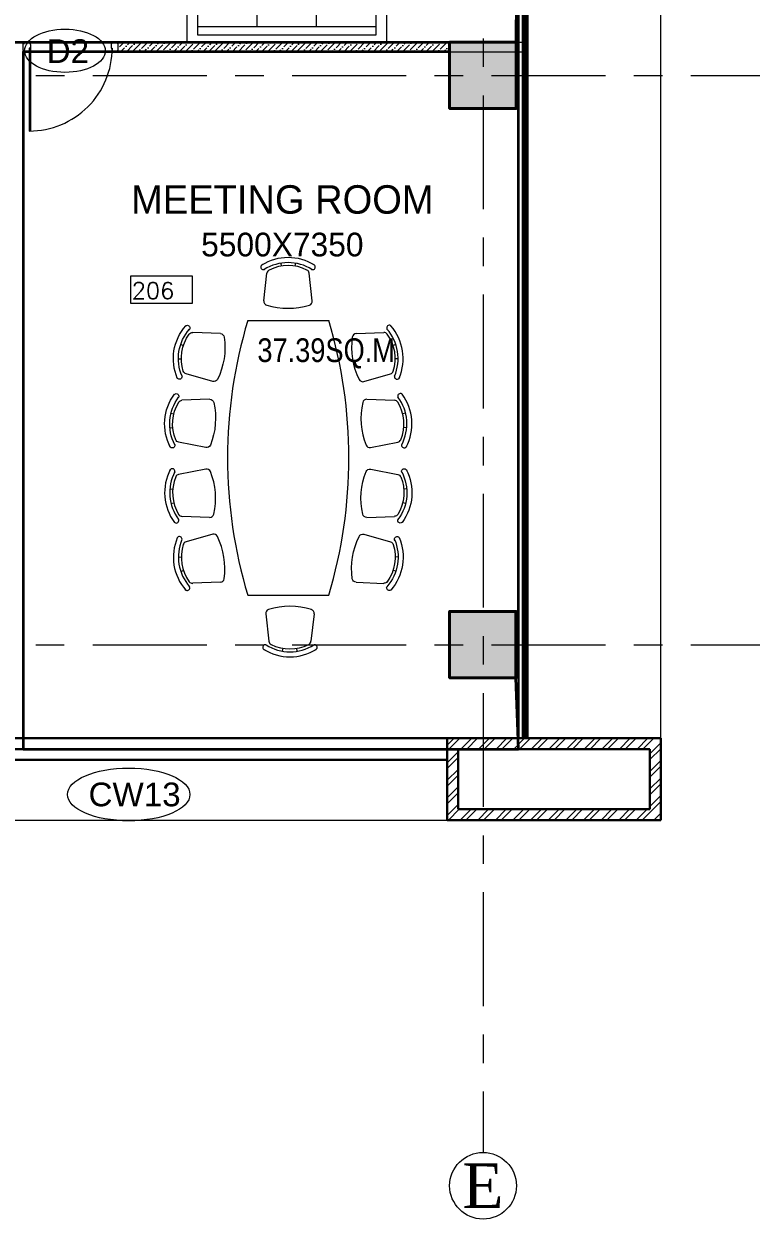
# Model space of a CAD drawing. Header units: millimetres. Extents: x 24487468 to 24959437, y -333213 to 842934.
# Drawn here: x 24736411 to 24744072, y 41646 to 54244 of the extents above; entities that cross this region are included whole.
import ezdxf
from ezdxf.enums import TextEntityAlignment as Align

# ---------------------------------------------------------------- set-up
doc = ezdxf.new("R2010")
doc.units = ezdxf.units.MM
doc.header["$MEASUREMENT"] = 0
for name, pattern in [('ACAD_ISO10W100', [18.5, 12, -3, 0.5, -3]), ('BORDERX2', [3.5, 1, -0.5, 1, -0.5, 0, -0.5]), ('Centreline', [21, 12, -3, 3, -3])]:
    doc.linetypes.add(name, pattern=pattern)
doc.layers.get('0').update_dxf_attribs({"lineweight": 5})
for name, color, linetype, lineweight in [('A 0.13 dw', 175, 'Continuous', 5), ('A 0.13furniture', 30, 'Continuous', 0), ('AREA', 7, 'Continuous', 5), ('CENLINE', 220, 'ACAD_ISO10W100', 5), ('COLUMN', 12, 'Continuous', 40), ('FALSE CEILING', 7, 'Continuous', 35), ('GRID', 205, 'BORDERX2', 5), ('hatch', 9, 'Continuous', 0), ('p1 plan grid lck', 6, 'Continuous', 5), ('room number', 99, 'Continuous', 20), ('text', 7, 'Continuous', 15), ('TEXT ROOM', 3, 'Continuous', 15), ('wall', 53, 'Continuous', 15), ('Wall1', 37, 'Continuous', 30), ('WALL2', 4, 'Continuous', 15), ('win shutters', 140, 'Continuous', 25)]:
    doc.layers.add(name, color=color, linetype=linetype, lineweight=lineweight)
doc.layers.add('A-BTEXT', color=57, linetype='Continuous')
doc.styles.add('arial', font='times.ttf')
doc.styles.add('ATTR', font='romans.shx', dxfattribs={"width": 0.8, "height": 0.48})
doc.styles.add('ordinary', font='arial.ttf')
doc.styles.add('ROMANS', font='romans__.ttf')
doc.styles.add('Tahoma', font='technic_.ttf')

# ---------------------------------------------------------------- blocks, each defined once
blk = doc.blocks.new('column 350')
at = {"layer": 'COLUMN', "ltscale": 100}
h = blk.add_hatch(color=256, dxfattribs=at)
h.dxf.hatch_style = 1
h.paths.add_polyline_path([(1327.5, 1037.5), (627.5, 1037.5), (627.5, 337.5), (1327.5, 337.5)])
blk.add_lwpolyline([(627.5, 1037.5), (1327.5, 1037.5), (1327.5, 337.5), (627.5, 337.5)], close=True, dxfattribs=at)
blk = doc.blocks.new('grid letter-flat-4-flat-1')
at = {"layer": 'GRID', "linetype": 'Continuous'}
blk.add_circle((0, 374.75), 281.25, dxfattribs=at)
blk = doc.blocks.new('Door1000-flat-3')
at = {"layer": 'A 0.13 dw'}
for p, q in [((-38, 0), (-38, -12)), ((38, 0), (-38, 0)), ((-38, -12), (-50, -12)), ((-50, -12), (-50, -63)), ((-50, -63), (-25, -75)), ((-25, -75), (12, -75)), ((12, -75), (12, -63)), ((12, -63), (50, -63)), ((38, -12), (38, 0)), ((50, -12), (38, -12)), ((50, -63), (50, -12)), ((-50, -937), (-25, -925)), ((-50, -988), (-50, -937)), ((-38, -988), (-50, -988)), ((-38, -1000), (-38, -988)), ((38, -1000), (-38, -1000)), ((-25, -925), (12, -925)), ((12, -925), (12, -937)), ((12, -925), (886, -925)), ((12, -937), (50, -937)), ((12, -937), (886, -937)), ((50, -988), (38, -988)), ((38, -988), (38, -1000)), ((50, -937), (50, -988))]:
    blk.add_line(p, q, dxfattribs=at)
blk.add_lwpolyline([(886, -937), (886, -937, 0.414214), (12, -63)], format="xyb", dxfattribs=at)
blk = doc.blocks.new('GHE3')
for p, q in [((-240, -75), (-208, -347)), ((240, -75), (208, -347)), ((-72, -445), (-67, -417)), ((72, -445), (67, -417))]:
    blk.add_line(p, q)
for centre, radius, start, end in [((0, -723), 723, 72.9702, 107.0298), ((-200, -70), 40, 107.0298, 186.638), ((200, -70), 40, 353.362, 72.9702), ((-168, -342), 40, 186.638, 243.2448), ((168, -342), 40, 296.7552, 353.362), ((-244, -407), 25.7, 44.8037, 252.3226), ((0, -8), 493, 237.851, 302.149), ((0, -8), 443, 237.7706, 302.2294), ((0, -8), 414, 243.2448, 296.7552), ((244, -407), 25.7, 287.6774, 135.1963)]:
    blk.add_arc(centre, radius, start, end)
blk = doc.blocks.new('A$C5AC834D6')
at = {"layer": 'A 0.13furniture'}
for p, q in [((1846, 2854), (1855, 2821)), ((2017, 2867), (2014, 2833)), ((1051, 2740), (1062, 2708)), ((1220, 2767), (1219, 2733)), ((1485, 2365), (1397, 2678)), ((1683, 2401), (1695, 2725)), ((2249, 2445), (2186, 2764)), ((925, 2275), (911, 2600)), ((771, 1955), (771, 1007)), ((3989, 1955), (3989, 1007)), ((555, 1745), (232, 1708)), ((4221, 1767), (4543, 1730)), ((116, 1547), (150, 1541)), ((4660, 1569), (4626, 1563)), ((4660, 1398), (4626, 1404)), ((116, 1376), (150, 1382)), ((555, 1178), (232, 1215)), ((4221, 1200), (4543, 1237)), ((3067, 561), (3055, 237)), ((3275, 597), (3363, 284)), ((3835, 687), (3849, 362)), ((2501, 517), (2564, 198)), ((2904, 109), (2895, 141)), ((3540, 195), (3541, 229)), ((3709, 222), (3698, 254)), ((2734, 95), (2736, 129))]:
    blk.add_line(p, q, dxfattribs=at)
for centre, radius, start, end in [((1217, 2243), 583, 66.9542, 131.2521), ((1647, 2793), 30.5, 112.1715, 319.6904), ((1972, 2345), 583, 62.3451, 126.6431), ((1972, 2345), 524, 62.2646, 126.7235), ((1972, 2345), 490, 67.7389, 121.2492), ((2223, 2838), 30.5, 229.2977, 76.8167), ((857, 2664), 30.5, 116.7805, 324.2995), ((1217, 2243), 524, 66.8737, 131.3326), ((1217, 2243), 490, 72.348, 125.8583), ((1352, 2665), 47.4, 15.7412, 72.348), ((1428, 2755), 30.5, 233.9068, 81.4258), ((1742, 2723), 47.4, 121.2492, 177.856), ((2140, 2755), 47.4, 11.1321, 67.7389), ((958, 2602), 47.4, 125.8583, 182.4651), ((1730, 2399), 47.4, 177.856, 257.4643), ((1906, 3188), 856, 257.4643, 291.5239), ((2202, 2436), 47.4, 291.5239, 11.1321), ((972, 2278), 47.4, 182.4651, 262.0733), ((1083, 3079), 856, 262.0733, 296.1329), ((1440, 2352), 47.4, 296.1329, 15.7412), ((2380, -3395), 5587, 73.262, 106.738), ((633, 1461), 583, 147.851, 212.149), ((633, 1461), 524, 147.7706, 212.2294), ((161, 1750), 30.5, 314.8037, 162.3226), ((633, 1461), 490, 153.2448, 206.7552), ((238, 1661), 47.4, 96.638, 153.2448), ((560, 1698), 47.4, 17.0298, 96.638), ((-213, 1461), 856, 342.9702, 17.0298), ((4989, 1483), 856, 162.9702, 197.0298), ((4215, 1720), 47.4, 83.362, 162.9702), ((4538, 1683), 47.4, 26.7552, 83.362), ((4143, 1483), 490, 333.2448, 26.7552), ((4615, 1772), 30.5, 17.6774, 225.1963), ((4143, 1483), 524, 327.7706, 32.2294), ((4143, 1483), 583, 327.851, 32.149), ((4538, 1284), 47.4, 276.638, 333.2448), ((161, 1173), 30.5, 197.6774, 45.1963), ((238, 1262), 47.4, 206.7552, 263.362), ((560, 1225), 47.4, 263.362, 342.9702), ((4215, 1247), 47.4, 197.0298, 276.638), ((4615, 1195), 30.5, 134.8037, 342.3226), ((2380, 6358), 5587, 253.262, 286.738), ((3677, -116), 856, 82.0733, 116.1329), ((3788, 685), 47.4, 2.4651, 82.0733), ((2548, 526), 47.4, 111.5239, 191.1321), ((2844, -226), 856, 77.4643, 111.5239), ((3020, 563), 47.4, 357.856, 77.4643), ((3320, 610), 47.4, 116.1329, 195.7412), ((3543, 719), 583, 246.9542, 311.2521), ((3543, 719), 524, 246.8737, 311.3326), ((3409, 297), 47.4, 195.7412, 252.348), ((3543, 719), 490, 252.348, 305.8583), ((3802, 360), 47.4, 305.8583, 2.4651), ((3903, 298), 30.5, 296.7805, 144.2995), ((2527, 124), 30.5, 49.2977, 256.8167), ((2778, 617), 583, 242.3451, 306.6431), ((2778, 617), 524, 242.2646, 306.7235), ((2610, 208), 47.4, 191.1321, 247.7389), ((2778, 617), 490, 247.7389, 301.2492), ((3008, 239), 47.4, 301.2492, 357.856), ((3103, 169), 30.5, 292.1715, 139.6904), ((3332, 207), 30.5, 53.9068, 261.4258)]:
    blk.add_arc(centre, radius, start, end, dxfattribs=at)
at = {"layer": 'A 0.13furniture', "yscale": 1.184075891309476, "zscale": 1.184075891312793}
for p, xscale, rotation in [((2777, 2335), -1.184075891309513, 175.5059231197664), ((3541, 2233), -1.184075891313681, 170.8968599599505), ((1219, 729), -1.184075891313681, 350.8968599599505), ((1973, 627), -1.184075891309513, 355.5059231197664)]:
    blk.add_blockref('GHE3', p, dxfattribs=dict(at, xscale=xscale, rotation=rotation))
blk = doc.blocks.new('*U36')
at = {"layer": 'room number'}
blk.add_lwpolyline([(45.9, 40.4), (45.9, 240.4), (490.9, 240.4), (490.9, 40.4)], close=True, dxfattribs=at)
at = {"layer": 'room number', "style": 'ROMANS'}
blk.add_attdef('ROOM_NUM', (53.1, 72.5), '', height=120, dxfattribs=at)
blk = doc.blocks.new("84'' Sofa-flat-3-flat-1")
at = {"layer": 'A 0.13furniture'}
for p, q in [((-1987.5, -75), (-1987.5, -749.999925)), ((-112.5, -75), (-1987.5, -75)), ((-112.5, -749.999925), (-112.5, -75)), ((-112.5, -162.5), (-1987.5, -162.5)), ((-1362.5, -162.5), (-1362.5, -749.999925)), ((-737.5, -162.5), (-737.5, -749.999925))]:
    blk.add_line(p, q, dxfattribs=at)
blk.add_lwpolyline([(0, -749.999925), (0, 0), (-2100, 0), (-2100, -749.999925)], close=True, dxfattribs=at)
at = {"layer": 'A 0.13furniture', "style": 'ATTR', "text_generation_flag": 4, "width": 0.8, "flags": 9}
blk.add_attdef('ESTCODE', (0, 0), '', height=0.42, rotation=180, dxfattribs=at)

msp = doc.modelspace()

# ---------------------------------------------------------------- hatches: boundary and pattern name
at = {"layer": 'hatch', "ltscale": 100}
h = msp.add_hatch(dxfattribs=at)
h.set_pattern_fill('ANSI36', color=256, scale=350)
h.set_pattern_definition([(45, (24739149.85, 54000.5), (23.2019, 85.0738), [109.375, -21.875, 0, -21.875])])
h.paths.add_polyline_path([(24740895.6, 54050.5), (24737404.1, 54050.5), (24737404.1, 54038.5), (24737404.1, 54038.5), (24737404.1, 53962.5), (24737404.1, 53950.5), (24740895.6, 53950.5)])
h = msp.add_hatch(dxfattribs=at)
h.set_pattern_fill('ANSI32', color=256, scale=350)
h.set_pattern_definition([(45, (24741995.59, 46283), (-92.808, 92.808), []), (45, (24742057.46, 46283), (-92.808, 92.808), [])])
h.paths.add_polyline_path([(24743121.1, 46715.5), (24740870.1, 46715.5), (24740870.1, 46485.5), (24740870.1, 45850.5), (24743121.1, 45850.5)])
h.paths.add_polyline_path([(24740985.1, 46600.5), (24743006.1, 46600.5), (24743006.1, 45965.5), (24740985.1, 45965.5)], flags=16)

# ---------------------------------------------------------------- linework, layer by layer
at = {"layer": 'FALSE CEILING', "ltscale": 100}
msp.add_lwpolyline([(24734596, 57850.5), (24734596, 54050.5), (24741595.6, 54050.5), (24741621.1, 57375.5), (24740896.1, 57375.5), (24740896.1, 57825.5), (24734596, 57825.5)], dxfattribs=at)
msp.add_lwpolyline([(24736403.7, 46600.5), (24741621.1, 46600.5), (24741595.1, 47350.5), (24740895.1, 47350.5), (24740895.1, 48050.5), (24741620.9, 48050.5), (24741621.4, 53350.5), (24740895.6, 53350.5), (24740895.6, 53950.5), (24736404.1, 53950.8), (24736404.1, 46600.5)], close=True, dxfattribs=at)
at = {"layer": 'p1 plan grid lck', "linetype": 'Centreline', "ltscale": 100}
for p, q in [((24741247.7, 89191), (24741247.7, 42344)), ((24709837.4, 53700.5), (24762025.5, 53700.5)), ((24709836.8, 47700.5), (24762025, 47700.5))]:
    msp.add_line(p, q, dxfattribs=at)
at = {"layer": 'text', "ltscale": 100}
for centre, major_axis, ratio in [((24736843.1, 53960.7), (-424.8, 0), 0.5372842), ((24737515.4, 46121.9), (-645.2, 0), 0.4312913)]:
    msp.add_ellipse(centre, major_axis=major_axis, ratio=ratio, dxfattribs=at)
at = {"layer": 'wall', "ltscale": 100}
for p, q in [((24743121.1, 46715.5), (24743121.1, 57375.5)), ((24728595.1, 45850.5), (24740870.1, 45850.5))]:
    msp.add_line(p, q, dxfattribs=at)
at = {"layer": 'Wall1', "ltscale": 100}
for p, q in [((24741621.1, 57375.5), (24741621.1, 47450.5)), ((24741621.1, 57375.5), (24741621.1, 46715.5)), ((24734985.1, 46715.5), (24740870.1, 46715.5)), ((24743121.1, 46715.5), (24740870.1, 46715.5)), ((24740870.1, 46485.5), (24740870.1, 46715.5)), ((24743121.1, 46715.5), (24743121.1, 45850.5)), ((24740985.1, 46600.5), (24740985.1, 45965.5)), ((24743006.1, 46600.5), (24740985.1, 46600.5)), ((24743006.1, 46600.5), (24743006.1, 45965.5)), ((24734985.1, 46485.5), (24740870.1, 46485.5)), ((24740870.1, 46485.5), (24740870.1, 45850.5)), ((24743006.1, 45965.5), (24740985.1, 45965.5)), ((24743121.1, 45850.5), (24740870.1, 45850.5))]:
    msp.add_line(p, q, dxfattribs=at)
at = {"layer": 'WALL2', "ltscale": 100}
for p, q in [((24737404.1, 54050.5), (24741691.1, 54050.5)), ((24737404.1, 53950.5), (24737404.1, 54050.5)), ((24737404.1, 53950.5), (24741691.1, 53950.5))]:
    msp.add_line(p, q, dxfattribs=at)
at = {"layer": 'win shutters', "ltscale": 100}
for points, const_width in [([(24741691.1, 57375.5), (24741691.1, 46715.5)], 75), ([(24734985.1, 46600.5), (24740870.1, 46600.5)], 25)]:
    msp.add_lwpolyline(points, dxfattribs=dict(at, const_width=const_width))

# ---------------------------------------------------------------- block references
at = {"layer": 'A 0.13 dw', "rotation": 270}
msp.add_blockref('Door1000-flat-3', (24737404.1, 54000.5), dxfattribs=at)
at = {"layer": 'A 0.13furniture', "xscale": -1, "rotation": 180}
msp.add_blockref("84'' Sofa-flat-3-flat-1", (24740231.6, 54050.5), dxfattribs=at)
at = {"layer": 'A 0.13furniture', "xscale": 0.9000000000000001, "yscale": 0.9000000000000001, "zscale": 0.9000000000000001, "rotation": 89.99999999999997}
msp.add_blockref('A$C5AC834D6', (24740528.9, 47527.4), dxfattribs=at)
at = {"layer": 'CENLINE'}
ref = msp.add_blockref('grid letter-flat-4-flat-1', (24741247.7, 41529.1), dxfattribs=dict(at, xscale=1.25, yscale=1.25, zscale=25.4))
ref.add_attrib('GRID_LETTER', 'E', dxfattribs={"layer": 'A-BTEXT', "linetype": 'Continuous', "height": 468.7, "style": 'arial'}).set_placement((24741247.7, 41997.8), align=Align.MIDDLE_CENTER)
at = {"layer": 'COLUMN', "rotation": 89.99999999994951}
for p in [(24741933.1, 52723), (24741932.6, 46723)]:
    msp.add_blockref('column 350', p, dxfattribs=at)
at = {"layer": 'room number', "xscale": 1.456692913385827, "yscale": 1.456692913385827, "zscale": 0.984251968503937}
msp.add_blockref('*U36', (24737469.1, 51239.3), dxfattribs=at).add_auto_attribs({'ROOM_NUM': '206'})

# ---------------------------------------------------------------- texts
at = {"layer": 'AREA', "insert": (24738870.8, 50929.9), "char_height": 250, "width": 955.972, "attachment_point": 1, "style": 'Tahoma'}
msp.add_mtext('37.39SQ.M', dxfattribs=at)
at = {"layer": 'text', "ltscale": 100, "insert": (24736651.2, 54082.3), "char_height": 200, "attachment_point": 1, "style": 'ordinary'}
msp.add_mtext_dynamic_manual_height_columns('{\\H1.25x;D2}', width=373.513, gutter_width=15, heights=[0], dxfattribs=at)
at = {"layer": 'text', "ltscale": 100, "insert": (24737092.1, 46247.1), "char_height": 250, "width": 373.513, "attachment_point": 1, "style": 'ordinary'}
msp.add_mtext('CW13', dxfattribs=at)
at = {"layer": 'TEXT ROOM', "insert": (24739133.5, 52416.7), "char_height": 300, "width": 9381.345, "attachment_point": 5, "style": 'arial'}
msp.add_mtext('{\\fTechnic|b0|i0|c2|p2;\\P\\fNirmala UI|b0|i0|c0|p34;MEETING ROOM\\H1.1667x;\\P\\H0.71427x;5500X7350}', dxfattribs=at)

doc.saveas('drawing.dxf')
